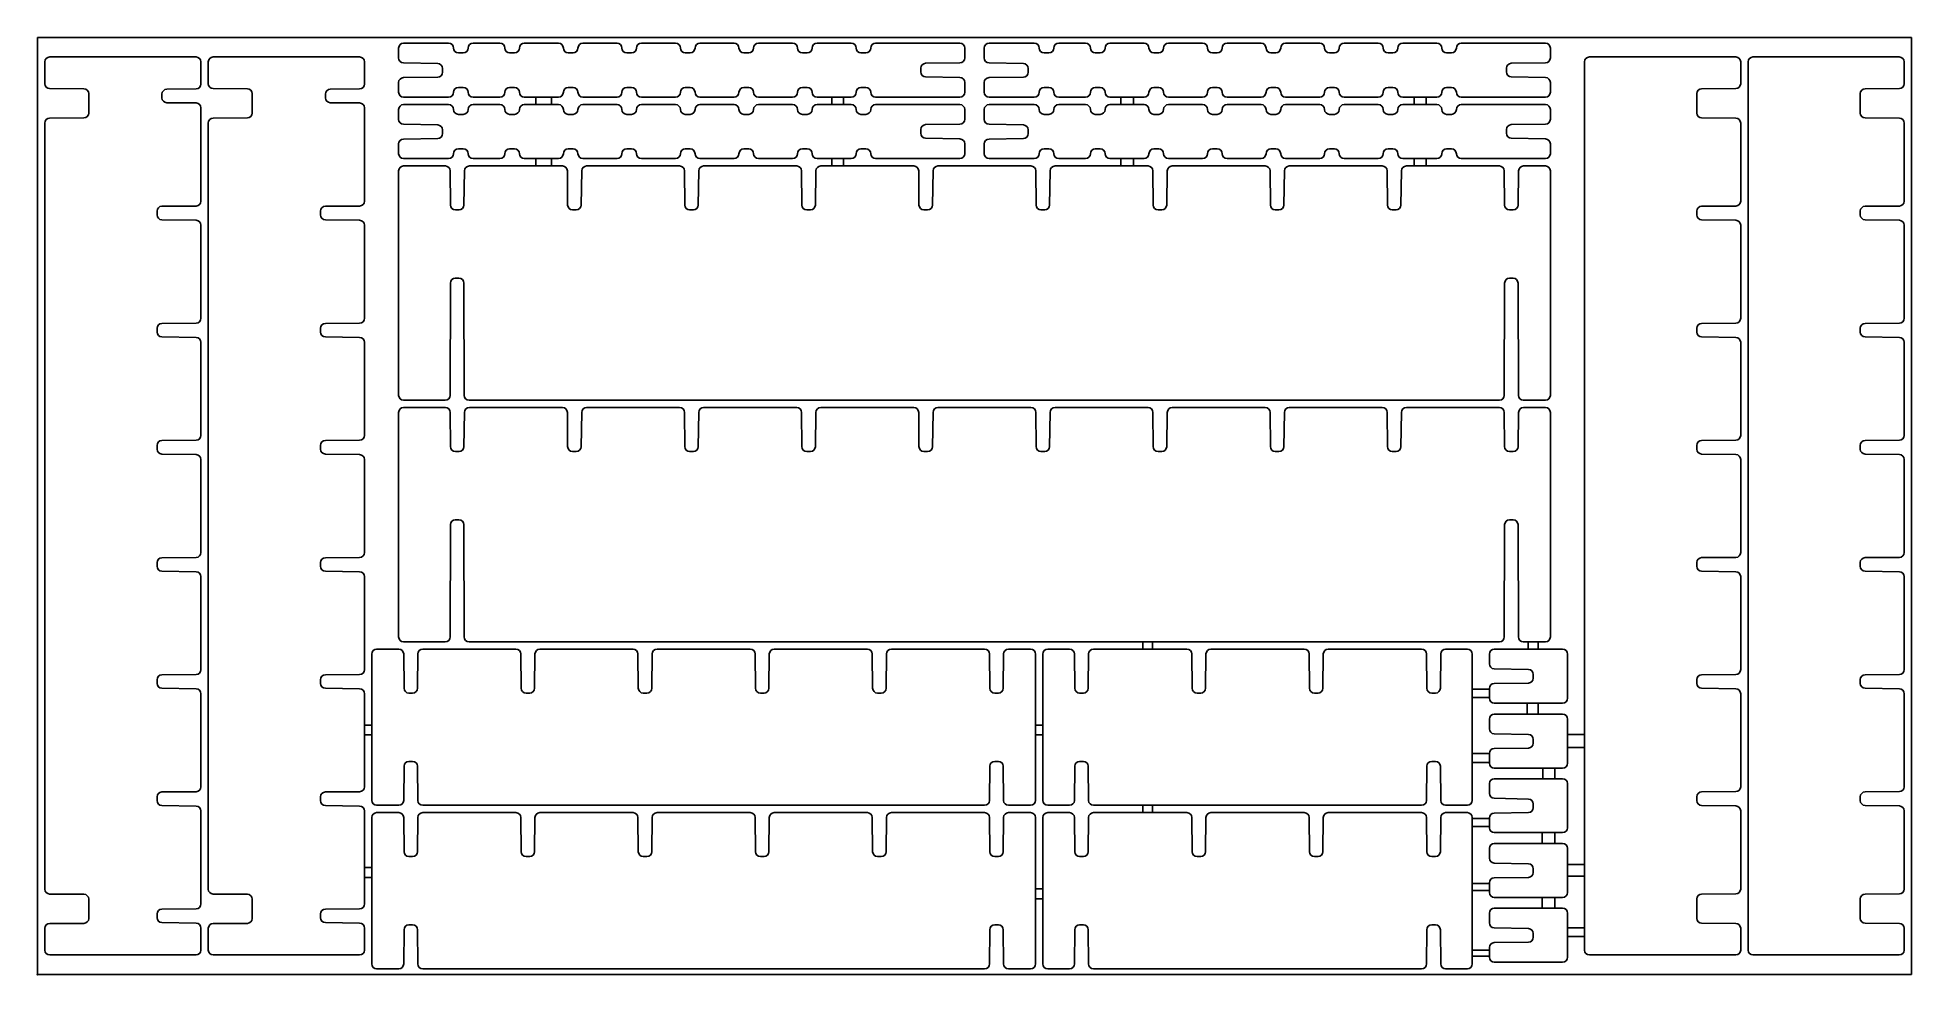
# Model space of a CAD drawing. Extents: x 1.4 to 97.4, y 1.6 to 49.6.
import ezdxf

# ---------------------------------------------------------------- set-up
doc = ezdxf.new("R2010")
doc.units = 0
doc.header["$MEASUREMENT"] = 0
for name, color, linetype in [('BOX_STOCK', 1, 'CONTINUOUS'), ('BRIDGES', 2, 'CONTINUOUS'), ('PROFILES', 5, 'CONTINUOUS')]:
    doc.layers.add(name, color=color, linetype=linetype)

msp = doc.modelspace()

# ---------------------------------------------------------------- linework, layer by layer
at = {"layer": 'BOX_STOCK', "color": 116, "linetype": 'CONTINUOUS'}
for p, q in [((1.4, 49.583), (97.4, 49.583)), ((1.4, 1.583), (1.4, 49.583)), ((97.4, 1.583), (97.4, 49.583)), ((1.4, 1.583), (97.4, 1.583))]:
    msp.add_line(p, q, dxfattribs=at)
at = {"layer": 'BRIDGES', "color": 7, "linetype": 'CONTINUOUS'}
for p, q in [((26.935, 46.144), (26.935, 46.524)), ((27.734, 46.524), (27.734, 46.144)), ((42.084, 46.144), (42.084, 46.524)), ((42.683, 46.524), (42.683, 46.144)), ((56.903, 46.144), (56.903, 46.524)), ((57.55, 46.524), (57.55, 46.144)), ((71.931, 46.144), (71.931, 46.524)), ((72.532, 46.524), (72.532, 46.144)), ((26.935, 43.001), (26.935, 43.379)), ((27.734, 43.379), (27.734, 43.001)), ((42.084, 43.001), (42.084, 43.379)), ((42.683, 43.379), (42.683, 43.001)), ((56.903, 43.001), (56.903, 43.379)), ((57.55, 43.379), (57.55, 43.001)), ((71.931, 43.001), (71.931, 43.379)), ((72.532, 43.379), (72.532, 43.001)), ((58.015, 18.251), (58.015, 18.626)), ((58.515, 18.626), (58.515, 18.251)), ((77.758, 18.251), (77.758, 18.626)), ((78.282, 18.626), (78.282, 18.251)), ((74.9, 16.203), (75.775, 16.203)), ((75.775, 15.777), (74.9, 15.777)), ((77.713, 14.933), (77.713, 15.486)), ((78.282, 15.486), (78.282, 14.933)), ((18.15, 14.357), (18.525, 14.357)), ((18.525, 13.857), (18.15, 13.857)), ((52.525, 14.357), (52.9, 14.357)), ((52.9, 13.857), (52.525, 13.857)), ((79.775, 13.885), (80.65, 13.885)), ((74.9, 12.912), (75.775, 12.912)), ((80.65, 13.219), (79.775, 13.219)), ((75.775, 12.446), (74.9, 12.446)), ((78.513, 11.615), (78.513, 12.168)), ((79.123, 12.168), (79.123, 11.615)), ((58.015, 9.876), (58.015, 10.251)), ((58.515, 10.251), (58.515, 9.876)), ((74.9, 9.572), (75.775, 9.572)), ((75.775, 9.171), (74.9, 9.171)), ((78.483, 8.297), (78.483, 8.85)), ((79.123, 8.85), (79.123, 8.297)), ((18.15, 7.06), (18.525, 7.06)), ((79.775, 7.226), (80.65, 7.226)), ((18.525, 6.56), (18.15, 6.56)), ((52.525, 5.964), (52.9, 5.964)), ((74.9, 6.248), (75.775, 6.248)), ((75.775, 5.879), (74.9, 5.879)), ((80.65, 6.615), (79.775, 6.615)), ((52.9, 5.464), (52.525, 5.464)), ((78.483, 4.979), (78.483, 5.532)), ((79.123, 5.532), (79.123, 4.979)), ((79.775, 3.982), (80.65, 3.982)), ((80.65, 3.529), (79.775, 3.529)), ((74.9, 2.828), (75.775, 2.828)), ((75.775, 2.523), (74.9, 2.523))]:
    msp.add_line(p, q, dxfattribs=at)
at = {"layer": 'PROFILES', "color": 7, "linetype": 'CONTINUOUS'}
for p, q in [((19.9, 48.534), (19.9, 49.039)), ((20.15, 49.289), (22.463, 49.289)), ((23.713, 49.289), (25.088, 49.289)), ((26.338, 49.289), (28.088, 49.289)), ((29.338, 49.289), (31.088, 49.289)), ((32.338, 49.289), (34.085, 49.289)), ((35.335, 49.289), (37.085, 49.289)), ((38.335, 49.289), (40.085, 49.289)), ((41.335, 49.289), (43.085, 49.289)), ((44.335, 49.289), (48.65, 49.289)), ((48.9, 49.039), (48.9, 48.536)), ((49.9, 48.534), (49.9, 49.039)), ((50.15, 49.289), (52.463, 49.289)), ((53.713, 49.289), (55.088, 49.289)), ((56.338, 49.289), (58.088, 49.289)), ((59.338, 49.289), (61.088, 49.289)), ((62.338, 49.289), (64.085, 49.289)), ((65.335, 49.289), (67.085, 49.289)), ((68.335, 49.289), (70.085, 49.289)), ((71.335, 49.289), (73.085, 49.289)), ((74.335, 49.289), (78.65, 49.289)), ((78.9, 49.039), (78.9, 48.536)), ((1.775, 47.214), (1.775, 48.333)), ((2.025, 48.583), (9.525, 48.583)), ((9.775, 48.333), (9.775, 47.195)), ((10.15, 48.333), (10.15, 47.214)), ((17.9, 48.583), (10.4, 48.583)), ((18.15, 47.195), (18.15, 48.333)), ((21.906, 48.246), (20.145, 48.284)), ((22.963, 48.789), (23.213, 48.789)), ((25.588, 48.789), (25.838, 48.789)), ((28.588, 48.789), (28.838, 48.789)), ((31.588, 48.789), (31.838, 48.789)), ((34.585, 48.789), (34.835, 48.789)), ((37.585, 48.789), (37.835, 48.789)), ((40.585, 48.789), (40.835, 48.789)), ((43.585, 48.789), (43.835, 48.789)), ((46.65, 48.012), (46.65, 47.818)), ((48.654, 48.286), (46.897, 48.262)), ((51.906, 48.246), (50.145, 48.284)), ((52.963, 48.789), (53.213, 48.789)), ((55.588, 48.789), (55.838, 48.789)), ((58.588, 48.789), (58.838, 48.789)), ((61.588, 48.789), (61.838, 48.789)), ((64.585, 48.789), (64.835, 48.789)), ((67.585, 48.789), (67.835, 48.789)), ((70.585, 48.789), (70.835, 48.789)), ((73.585, 48.789), (73.835, 48.789)), ((76.65, 48.012), (76.65, 47.818)), ((78.654, 48.286), (76.897, 48.262)), ((80.65, 48.333), (80.65, 2.833)), ((88.4, 48.583), (80.9, 48.583)), ((88.65, 47.214), (88.65, 48.333)), ((89.025, 48.333), (89.025, 2.833)), ((96.775, 48.583), (89.275, 48.583)), ((97.025, 47.214), (97.025, 48.333)), ((19.9, 46.774), (19.9, 47.277)), ((20.147, 47.527), (21.904, 47.551)), ((22.15, 47.801), (22.15, 47.996)), ((46.895, 47.568), (48.656, 47.529)), ((48.9, 47.279), (48.9, 46.774)), ((49.9, 46.774), (49.9, 47.277)), ((50.147, 47.527), (51.904, 47.551)), ((52.15, 47.801), (52.15, 47.996)), ((76.895, 47.568), (78.656, 47.529)), ((78.9, 47.279), (78.9, 46.774)), ((3.777, 46.955), (2.024, 46.964)), ((4.025, 45.711), (4.025, 46.705)), ((7.775, 46.682), (7.775, 46.492)), ((9.527, 46.945), (8.023, 46.932)), ((8.023, 46.242), (9.527, 46.229)), ((10.399, 46.964), (12.152, 46.955)), ((12.4, 46.705), (12.4, 45.711)), ((16.15, 46.492), (16.15, 46.682)), ((16.398, 46.932), (17.902, 46.945)), ((17.902, 46.229), (16.398, 46.242)), ((22.463, 46.524), (20.15, 46.524)), ((20.15, 46.144), (22.463, 46.144)), ((23.213, 47.024), (22.963, 47.024)), ((25.088, 46.524), (23.713, 46.524)), ((23.713, 46.144), (25.088, 46.144)), ((25.838, 47.024), (25.588, 47.024)), ((28.088, 46.524), (26.338, 46.524)), ((26.338, 46.144), (28.088, 46.144)), ((28.838, 47.024), (28.588, 47.024)), ((31.088, 46.524), (29.338, 46.524)), ((29.338, 46.144), (31.088, 46.144)), ((31.838, 47.024), (31.588, 47.024)), ((34.085, 46.524), (32.338, 46.524)), ((32.338, 46.144), (34.085, 46.144)), ((34.835, 47.024), (34.585, 47.024)), ((37.085, 46.524), (35.335, 46.524)), ((35.335, 46.144), (37.085, 46.144)), ((37.835, 47.024), (37.585, 47.024)), ((40.085, 46.524), (38.335, 46.524)), ((38.335, 46.144), (40.085, 46.144)), ((40.835, 47.024), (40.585, 47.024)), ((43.085, 46.524), (41.335, 46.524)), ((41.335, 46.144), (43.085, 46.144)), ((43.835, 47.024), (43.585, 47.024)), ((48.65, 46.524), (44.335, 46.524)), ((44.335, 46.144), (48.65, 46.144)), ((52.463, 46.524), (50.15, 46.524)), ((50.15, 46.144), (52.463, 46.144)), ((53.213, 47.024), (52.963, 47.024)), ((55.088, 46.524), (53.713, 46.524)), ((53.713, 46.144), (55.088, 46.144)), ((55.838, 47.024), (55.588, 47.024)), ((58.088, 46.524), (56.338, 46.524)), ((56.338, 46.144), (58.088, 46.144)), ((58.838, 47.024), (58.588, 47.024)), ((61.088, 46.524), (59.338, 46.524)), ((59.338, 46.144), (61.088, 46.144)), ((61.838, 47.024), (61.588, 47.024)), ((64.085, 46.524), (62.338, 46.524)), ((62.338, 46.144), (64.085, 46.144)), ((64.835, 47.024), (64.585, 47.024)), ((67.085, 46.524), (65.335, 46.524)), ((65.335, 46.144), (67.085, 46.144)), ((67.835, 47.024), (67.585, 47.024)), ((70.085, 46.524), (68.335, 46.524)), ((68.335, 46.144), (70.085, 46.144)), ((70.835, 47.024), (70.585, 47.024)), ((73.085, 46.524), (71.335, 46.524)), ((71.335, 46.144), (73.085, 46.144)), ((73.835, 47.024), (73.585, 47.024)), ((78.65, 46.524), (74.335, 46.524)), ((74.335, 46.144), (78.65, 46.144)), ((86.4, 45.711), (86.4, 46.705)), ((86.649, 46.955), (88.402, 46.964)), ((94.775, 45.711), (94.775, 46.705)), ((95.024, 46.955), (96.777, 46.964)), ((1.775, 5.956), (1.775, 45.201)), ((2.024, 45.451), (3.777, 45.461)), ((9.775, 45.979), (9.775, 41.2)), ((10.15, 45.201), (10.15, 5.956)), ((12.152, 45.461), (10.399, 45.451)), ((18.15, 41.2), (18.15, 45.979)), ((19.9, 45.389), (19.9, 45.894)), ((21.906, 45.101), (20.145, 45.139)), ((22.963, 45.644), (23.213, 45.644)), ((25.588, 45.644), (25.838, 45.644)), ((28.588, 45.644), (28.838, 45.644)), ((31.588, 45.644), (31.838, 45.644)), ((34.585, 45.644), (34.835, 45.644)), ((37.585, 45.644), (37.835, 45.644)), ((40.585, 45.644), (40.835, 45.644)), ((43.585, 45.644), (43.835, 45.644)), ((48.654, 45.141), (46.897, 45.117)), ((48.9, 45.894), (48.9, 45.391)), ((49.9, 45.389), (49.9, 45.894)), ((51.906, 45.101), (50.145, 45.139)), ((52.963, 45.644), (53.213, 45.644)), ((55.588, 45.644), (55.838, 45.644)), ((58.588, 45.644), (58.838, 45.644)), ((61.588, 45.644), (61.838, 45.644)), ((64.585, 45.644), (64.835, 45.644)), ((67.585, 45.644), (67.835, 45.644)), ((70.585, 45.644), (70.835, 45.644)), ((73.585, 45.644), (73.835, 45.644)), ((78.654, 45.141), (76.897, 45.117)), ((78.9, 45.894), (78.9, 45.391)), ((88.402, 45.451), (86.649, 45.461)), ((88.65, 41.2), (88.65, 45.201)), ((96.777, 45.451), (95.024, 45.461)), ((97.025, 41.2), (97.025, 45.201)), ((20.147, 44.382), (21.904, 44.406)), ((22.15, 44.656), (22.15, 44.851)), ((46.65, 44.867), (46.65, 44.673)), ((46.895, 44.423), (48.656, 44.384)), ((50.147, 44.382), (51.904, 44.406)), ((52.15, 44.656), (52.15, 44.851)), ((76.65, 44.867), (76.65, 44.673)), ((76.895, 44.423), (78.656, 44.384)), ((19.9, 43.629), (19.9, 44.132)), ((22.463, 43.379), (20.15, 43.379)), ((23.213, 43.879), (22.963, 43.879)), ((25.088, 43.379), (23.713, 43.379)), ((25.838, 43.879), (25.588, 43.879)), ((28.088, 43.379), (26.338, 43.379)), ((28.838, 43.879), (28.588, 43.879)), ((31.088, 43.379), (29.338, 43.379)), ((31.838, 43.879), (31.588, 43.879)), ((34.085, 43.379), (32.338, 43.379)), ((34.835, 43.879), (34.585, 43.879)), ((37.085, 43.379), (35.335, 43.379)), ((37.835, 43.879), (37.585, 43.879)), ((40.085, 43.379), (38.335, 43.379)), ((40.835, 43.879), (40.585, 43.879)), ((43.085, 43.379), (41.335, 43.379)), ((43.835, 43.879), (43.585, 43.879)), ((48.65, 43.379), (44.335, 43.379)), ((48.9, 44.134), (48.9, 43.629)), ((49.9, 43.629), (49.9, 44.132)), ((52.463, 43.379), (50.15, 43.379)), ((53.213, 43.879), (52.963, 43.879)), ((55.088, 43.379), (53.713, 43.379)), ((55.838, 43.879), (55.588, 43.879)), ((58.088, 43.379), (56.338, 43.379)), ((58.838, 43.879), (58.588, 43.879)), ((61.088, 43.379), (59.338, 43.379)), ((61.838, 43.879), (61.588, 43.879)), ((64.085, 43.379), (62.338, 43.379)), ((64.835, 43.879), (64.585, 43.879)), ((67.085, 43.379), (65.335, 43.379)), ((67.835, 43.879), (67.585, 43.879)), ((70.085, 43.379), (68.335, 43.379)), ((70.835, 43.879), (70.585, 43.879)), ((73.085, 43.379), (71.335, 43.379)), ((73.835, 43.879), (73.585, 43.879)), ((78.65, 43.379), (74.335, 43.379)), ((78.9, 44.134), (78.9, 43.629)), ((19.9, 42.751), (19.9, 31.251)), ((22.294, 43.001), (20.15, 43.001)), ((22.557, 40.999), (22.544, 42.753)), ((23.277, 42.755), (23.249, 40.997)), ((28.294, 43.001), (23.527, 43.001)), ((28.557, 40.999), (28.544, 42.753)), ((29.277, 42.755), (29.249, 40.997)), ((34.293, 43.001), (29.527, 43.001)), ((34.557, 40.999), (34.543, 42.753)), ((35.277, 42.755), (35.249, 40.997)), ((40.293, 43.001), (35.526, 43.001)), ((40.556, 40.999), (40.543, 42.753)), ((41.276, 42.755), (41.248, 40.997)), ((46.293, 43.001), (41.526, 43.001)), ((46.556, 40.999), (46.543, 42.753)), ((47.276, 42.755), (47.248, 40.997)), ((52.292, 43.001), (47.526, 43.001)), ((52.556, 40.999), (52.542, 42.753)), ((53.275, 42.755), (53.247, 40.997)), ((58.292, 43.001), (53.525, 43.001)), ((58.555, 40.999), (58.542, 42.753)), ((59.275, 42.755), (59.247, 40.997)), ((64.292, 43.001), (59.525, 43.001)), ((64.555, 40.999), (64.542, 42.753)), ((65.275, 42.755), (65.247, 40.997)), ((70.291, 43.001), (65.525, 43.001)), ((70.555, 40.999), (70.541, 42.753)), ((71.274, 42.755), (71.246, 40.997)), ((76.291, 43.001), (71.524, 43.001)), ((76.554, 40.999), (76.541, 42.753)), ((77.274, 42.755), (77.246, 40.997)), ((78.65, 43.001), (77.524, 43.001)), ((78.9, 31.251), (78.9, 42.751)), ((7.525, 40.687), (7.525, 40.495)), ((9.527, 40.95), (7.773, 40.937)), ((15.9, 40.495), (15.9, 40.687)), ((16.148, 40.937), (17.902, 40.95)), ((22.999, 40.751), (22.807, 40.751)), ((28.999, 40.751), (28.807, 40.751)), ((34.999, 40.751), (34.807, 40.751)), ((40.998, 40.751), (40.806, 40.751)), ((46.998, 40.751), (46.806, 40.751)), ((52.997, 40.751), (52.806, 40.751)), ((58.997, 40.751), (58.805, 40.751)), ((64.997, 40.751), (64.805, 40.751)), ((70.996, 40.751), (70.804, 40.751)), ((76.996, 40.751), (76.804, 40.751)), ((86.4, 40.495), (86.4, 40.687)), ((86.648, 40.937), (88.402, 40.95)), ((94.775, 40.495), (94.775, 40.687)), ((95.023, 40.937), (96.777, 40.95)), ((7.771, 40.245), (9.529, 40.217)), ((9.775, 39.967), (9.775, 35.2)), ((17.904, 40.217), (16.146, 40.245)), ((18.15, 35.2), (18.15, 39.967)), ((88.404, 40.217), (86.646, 40.245)), ((88.65, 35.2), (88.65, 39.967)), ((96.779, 40.217), (95.021, 40.245)), ((97.025, 35.2), (97.025, 39.967)), ((22.539, 31.251), (22.554, 37.002)), ((22.804, 37.251), (22.992, 37.251)), ((23.242, 37.002), (23.257, 31.251)), ((76.541, 31.251), (76.557, 37.002)), ((76.807, 37.251), (76.994, 37.251)), ((77.244, 37.002), (77.26, 31.251)), ((7.525, 34.686), (7.525, 34.495)), ((9.527, 34.95), (7.773, 34.936)), ((15.9, 34.495), (15.9, 34.686)), ((16.148, 34.936), (17.902, 34.95)), ((86.4, 34.495), (86.4, 34.687)), ((86.648, 34.937), (88.402, 34.95)), ((94.775, 34.495), (94.775, 34.687)), ((95.023, 34.937), (96.777, 34.95)), ((7.771, 34.245), (9.529, 34.217)), ((9.775, 33.967), (9.775, 29.199)), ((17.904, 34.217), (16.146, 34.245)), ((18.15, 29.199), (18.15, 33.967)), ((88.404, 34.217), (86.646, 34.245)), ((88.65, 29.2), (88.65, 33.967)), ((96.779, 34.217), (95.021, 34.245)), ((97.025, 29.2), (97.025, 33.967)), ((20.15, 31.001), (22.289, 31.001)), ((23.507, 31.001), (76.291, 31.001)), ((77.51, 31.001), (78.65, 31.001)), ((19.9, 30.376), (19.9, 18.876)), ((22.294, 30.626), (20.15, 30.626)), ((22.557, 28.624), (22.544, 30.378)), ((23.277, 30.38), (23.249, 28.622)), ((28.294, 30.626), (23.527, 30.626)), ((28.557, 28.624), (28.544, 30.378)), ((29.277, 30.38), (29.249, 28.622)), ((34.293, 30.626), (29.527, 30.626)), ((34.557, 28.624), (34.543, 30.378)), ((35.277, 30.38), (35.249, 28.622)), ((40.293, 30.626), (35.526, 30.626)), ((40.556, 28.624), (40.543, 30.378)), ((41.276, 30.38), (41.248, 28.622)), ((46.293, 30.626), (41.526, 30.626)), ((46.556, 28.624), (46.543, 30.378)), ((47.276, 30.38), (47.248, 28.622)), ((52.292, 30.626), (47.526, 30.626)), ((52.556, 28.624), (52.542, 30.378)), ((53.275, 30.38), (53.247, 28.622)), ((58.292, 30.626), (53.525, 30.626)), ((58.555, 28.624), (58.542, 30.378)), ((59.275, 30.38), (59.247, 28.622)), ((64.292, 30.626), (59.525, 30.626)), ((64.555, 28.624), (64.542, 30.378)), ((65.275, 30.38), (65.247, 28.622)), ((70.291, 30.626), (65.525, 30.626)), ((70.555, 28.624), (70.541, 30.378)), ((71.274, 30.38), (71.246, 28.622)), ((76.291, 30.626), (71.524, 30.626)), ((76.554, 28.624), (76.541, 30.378)), ((77.274, 30.38), (77.246, 28.622)), ((78.65, 30.626), (77.524, 30.626)), ((78.9, 18.876), (78.9, 30.376)), ((9.527, 28.949), (7.773, 28.936)), ((16.148, 28.936), (17.902, 28.949)), ((86.648, 28.937), (88.402, 28.95)), ((95.023, 28.937), (96.777, 28.95)), ((7.525, 28.686), (7.525, 28.494)), ((7.771, 28.244), (9.529, 28.216)), ((9.775, 27.966), (9.775, 23.198)), ((15.9, 28.494), (15.9, 28.686)), ((17.904, 28.216), (16.146, 28.244)), ((18.15, 23.198), (18.15, 27.966)), ((22.999, 28.376), (22.807, 28.376)), ((28.999, 28.376), (28.807, 28.376)), ((34.999, 28.376), (34.807, 28.376)), ((40.998, 28.376), (40.806, 28.376)), ((46.998, 28.376), (46.806, 28.376)), ((52.997, 28.376), (52.806, 28.376)), ((58.997, 28.376), (58.805, 28.376)), ((64.997, 28.376), (64.805, 28.376)), ((70.996, 28.376), (70.804, 28.376)), ((76.996, 28.376), (76.804, 28.376)), ((86.4, 28.495), (86.4, 28.687)), ((88.404, 28.217), (86.646, 28.245)), ((88.65, 23.2), (88.65, 27.967)), ((94.775, 28.495), (94.775, 28.687)), ((96.779, 28.217), (95.021, 28.245)), ((97.025, 23.2), (97.025, 27.967)), ((22.539, 18.876), (22.554, 24.627)), ((22.804, 24.876), (22.992, 24.876)), ((23.242, 24.627), (23.257, 18.876)), ((76.541, 18.876), (76.557, 24.627)), ((76.807, 24.876), (76.994, 24.876)), ((77.244, 24.627), (77.26, 18.876)), ((7.525, 22.685), (7.525, 22.493)), ((7.771, 22.243), (9.529, 22.215)), ((9.527, 22.948), (7.773, 22.935)), ((15.9, 22.493), (15.9, 22.685)), ((17.904, 22.215), (16.146, 22.243)), ((16.148, 22.935), (17.902, 22.948)), ((86.4, 22.495), (86.4, 22.687)), ((88.404, 22.217), (86.646, 22.245)), ((86.648, 22.937), (88.402, 22.95)), ((94.775, 22.495), (94.775, 22.687)), ((96.779, 22.217), (95.021, 22.245)), ((95.023, 22.937), (96.777, 22.95)), ((9.775, 21.965), (9.775, 17.198)), ((18.15, 17.198), (18.15, 21.965)), ((88.65, 17.2), (88.65, 21.967)), ((97.025, 17.2), (97.025, 21.967)), ((18.775, 18.251), (19.909, 18.251)), ((20.15, 18.626), (22.289, 18.626)), ((21.134, 18.251), (25.911, 18.251)), ((23.507, 18.626), (76.291, 18.626)), ((27.135, 18.251), (31.912, 18.251)), ((33.137, 18.251), (37.914, 18.251)), ((39.138, 18.251), (43.916, 18.251)), ((45.14, 18.251), (49.917, 18.251)), ((51.141, 18.251), (52.275, 18.251)), ((54.27, 18.251), (53.15, 18.251)), ((60.282, 18.251), (55.494, 18.251)), ((66.294, 18.251), (61.506, 18.251)), ((72.306, 18.251), (67.519, 18.251)), ((74.65, 18.251), (73.531, 18.251)), ((76.025, 18.251), (79.525, 18.251)), ((77.51, 18.626), (78.65, 18.626)), ((18.525, 10.501), (18.525, 18.001)), ((20.159, 18.004), (20.176, 16.249)), ((20.867, 16.249), (20.884, 18.004)), ((26.161, 18.004), (26.178, 16.249)), ((26.868, 16.249), (26.885, 18.004)), ((32.162, 18.004), (32.179, 16.249)), ((32.87, 16.249), (32.887, 18.004)), ((38.164, 18.004), (38.181, 16.249)), ((38.871, 16.249), (38.888, 18.004)), ((44.166, 18.004), (44.182, 16.249)), ((44.873, 16.249), (44.89, 18.004)), ((50.167, 18.004), (50.184, 16.249)), ((50.875, 16.249), (50.891, 18.004)), ((52.525, 18.001), (52.525, 10.501)), ((52.9, 18.001), (52.9, 10.501)), ((54.537, 16.249), (54.52, 18.004)), ((55.244, 18.004), (55.227, 16.249)), ((60.549, 16.249), (60.532, 18.004)), ((61.256, 18.004), (61.24, 16.249)), ((66.561, 16.249), (66.544, 18.004)), ((67.269, 18.004), (67.252, 16.249)), ((72.573, 16.249), (72.556, 18.004)), ((73.281, 18.004), (73.264, 16.249)), ((74.9, 10.501), (74.9, 18.001)), ((75.775, 17.496), (75.775, 18.001)), ((79.775, 18.001), (79.775, 15.736)), ((7.525, 16.685), (7.525, 16.493)), ((9.527, 16.948), (7.773, 16.935)), ((15.9, 16.493), (15.9, 16.685)), ((16.148, 16.935), (17.902, 16.948)), ((77.781, 17.207), (76.02, 17.246)), ((76.022, 16.489), (77.779, 16.513)), ((78.025, 16.763), (78.025, 16.957)), ((86.4, 16.495), (86.4, 16.687)), ((86.648, 16.937), (88.402, 16.95)), ((94.775, 16.495), (94.775, 16.687)), ((95.023, 16.937), (96.777, 16.95)), ((7.771, 16.243), (9.529, 16.215)), ((9.775, 15.965), (9.775, 11.197)), ((17.904, 16.215), (16.146, 16.243)), ((18.15, 11.197), (18.15, 15.965)), ((20.426, 16.001), (20.617, 16.001)), ((26.428, 16.001), (26.618, 16.001)), ((32.429, 16.001), (32.62, 16.001)), ((38.431, 16.001), (38.621, 16.001)), ((44.432, 16.001), (44.623, 16.001)), ((50.434, 16.001), (50.625, 16.001)), ((54.977, 16.001), (54.787, 16.001)), ((60.99, 16.001), (60.799, 16.001)), ((67.002, 16.001), (66.811, 16.001)), ((73.014, 16.001), (72.823, 16.001)), ((79.525, 15.486), (76.025, 15.486)), ((88.404, 16.217), (86.646, 16.245)), ((88.65, 11.2), (88.65, 15.967)), ((96.779, 16.217), (95.021, 16.245)), ((97.025, 11.2), (97.025, 15.967)), ((75.775, 14.166), (75.775, 14.671)), ((76.025, 14.921), (79.525, 14.921)), ((79.775, 14.671), (79.775, 12.406)), ((77.781, 13.877), (76.02, 13.916)), ((78.025, 13.433), (78.025, 13.628)), ((20.617, 12.501), (20.426, 12.501)), ((50.625, 12.501), (50.434, 12.501)), ((54.787, 12.501), (54.977, 12.501)), ((72.823, 12.501), (73.014, 12.501)), ((76.022, 13.159), (77.779, 13.183)), ((20.176, 12.254), (20.159, 10.499)), ((20.884, 10.499), (20.867, 12.254)), ((50.184, 12.254), (50.167, 10.499)), ((50.891, 10.499), (50.875, 12.254)), ((54.52, 10.499), (54.537, 12.254)), ((55.227, 12.254), (55.244, 10.499)), ((72.556, 10.499), (72.573, 12.254)), ((73.264, 12.254), (73.281, 10.499)), ((79.525, 12.156), (76.025, 12.156)), ((76.025, 11.615), (79.525, 11.615)), ((7.525, 10.684), (7.525, 10.492)), ((9.527, 10.947), (7.773, 10.934)), ((15.9, 10.492), (15.9, 10.684)), ((16.148, 10.934), (17.902, 10.947)), ((75.775, 10.86), (75.775, 11.365)), ((77.781, 10.571), (76.02, 10.61)), ((79.775, 11.365), (79.775, 9.1)), ((86.4, 10.495), (86.4, 10.687)), ((86.648, 10.937), (88.402, 10.95)), ((94.775, 10.495), (94.775, 10.687)), ((95.023, 10.937), (96.777, 10.95)), ((7.771, 10.242), (9.529, 10.214)), ((9.775, 9.964), (9.775, 5.196)), ((17.904, 10.214), (16.146, 10.242)), ((18.15, 5.196), (18.15, 9.964)), ((18.525, 2.126), (18.525, 9.626)), ((19.909, 10.251), (18.775, 10.251)), ((18.775, 9.876), (19.909, 9.876)), ((20.159, 9.629), (20.176, 7.874)), ((20.867, 7.874), (20.884, 9.629)), ((49.917, 10.251), (21.134, 10.251)), ((21.134, 9.876), (25.911, 9.876)), ((26.161, 9.629), (26.178, 7.874)), ((26.868, 7.874), (26.885, 9.629)), ((27.135, 9.876), (31.912, 9.876)), ((32.162, 9.629), (32.179, 7.874)), ((32.87, 7.874), (32.887, 9.629)), ((33.137, 9.876), (37.914, 9.876)), ((38.164, 9.629), (38.181, 7.874)), ((38.871, 7.874), (38.888, 9.629)), ((39.138, 9.876), (43.916, 9.876)), ((44.166, 9.629), (44.182, 7.874)), ((44.873, 7.874), (44.89, 9.629)), ((45.14, 9.876), (49.917, 9.876)), ((50.167, 9.629), (50.184, 7.874)), ((50.875, 7.874), (50.891, 9.629)), ((52.275, 10.251), (51.141, 10.251)), ((51.141, 9.876), (52.275, 9.876)), ((52.525, 9.626), (52.525, 2.126)), ((52.9, 9.626), (52.9, 2.126)), ((53.15, 10.251), (54.27, 10.251)), ((54.27, 9.876), (53.15, 9.876)), ((54.537, 7.874), (54.52, 9.629)), ((55.244, 9.629), (55.227, 7.874)), ((55.494, 10.251), (72.306, 10.251)), ((60.282, 9.876), (55.494, 9.876)), ((60.549, 7.874), (60.532, 9.629)), ((61.256, 9.629), (61.24, 7.874)), ((66.294, 9.876), (61.506, 9.876)), ((66.561, 7.874), (66.544, 9.629)), ((67.269, 9.629), (67.252, 7.874)), ((72.306, 9.876), (67.519, 9.876)), ((72.573, 7.874), (72.556, 9.629)), ((73.281, 9.629), (73.264, 7.874)), ((73.531, 10.251), (74.65, 10.251)), ((74.65, 9.876), (73.531, 9.876)), ((74.9, 2.126), (74.9, 9.626)), ((76.022, 9.853), (77.779, 9.877)), ((78.025, 10.127), (78.025, 10.321)), ((88.404, 10.217), (86.646, 10.245)), ((88.65, 5.963), (88.65, 9.967)), ((96.779, 10.217), (95.021, 10.245)), ((97.025, 5.963), (97.025, 9.967)), ((79.525, 8.85), (76.025, 8.85)), ((75.775, 7.542), (75.775, 8.047)), ((76.025, 8.297), (79.525, 8.297)), ((79.775, 8.047), (79.775, 5.782)), ((20.426, 7.626), (20.617, 7.626)), ((26.428, 7.626), (26.618, 7.626)), ((32.429, 7.626), (32.62, 7.626)), ((38.431, 7.626), (38.621, 7.626)), ((44.432, 7.626), (44.623, 7.626)), ((50.434, 7.626), (50.625, 7.626)), ((54.977, 7.626), (54.787, 7.626)), ((60.99, 7.626), (60.799, 7.626)), ((67.002, 7.626), (66.811, 7.626)), ((73.014, 7.626), (72.823, 7.626)), ((77.781, 7.253), (76.02, 7.292)), ((78.025, 6.809), (78.025, 7.003)), ((76.022, 6.535), (77.779, 6.559)), ((3.777, 5.695), (2.024, 5.706)), ((4.025, 4.453), (4.025, 5.445)), ((9.527, 4.946), (7.773, 4.933)), ((10.399, 5.706), (12.152, 5.695)), ((12.4, 5.445), (12.4, 4.453)), ((16.148, 4.933), (17.902, 4.946)), ((79.525, 5.532), (76.025, 5.532)), ((76.025, 4.979), (79.525, 4.979)), ((86.4, 4.46), (86.4, 5.453)), ((86.649, 5.703), (88.402, 5.713)), ((94.775, 4.46), (94.775, 5.453)), ((95.024, 5.703), (96.777, 5.713)), ((1.775, 2.833), (1.775, 3.95)), ((2.025, 4.2), (3.776, 4.203)), ((7.525, 4.683), (7.525, 4.491)), ((7.771, 4.241), (9.529, 4.213)), ((9.775, 3.963), (9.775, 2.833)), ((10.15, 3.95), (10.15, 2.833)), ((12.151, 4.203), (10.4, 4.2)), ((15.9, 4.491), (15.9, 4.683)), ((17.904, 4.213), (16.146, 4.241)), ((18.15, 2.833), (18.15, 3.963)), ((20.176, 3.879), (20.159, 2.124)), ((20.617, 4.126), (20.426, 4.126)), ((20.884, 2.124), (20.867, 3.879)), ((50.184, 3.879), (50.167, 2.124)), ((50.625, 4.126), (50.434, 4.126)), ((50.891, 2.124), (50.875, 3.879)), ((54.52, 2.124), (54.537, 3.879)), ((54.787, 4.126), (54.977, 4.126)), ((55.227, 3.879), (55.244, 2.124)), ((72.556, 2.124), (72.573, 3.879)), ((72.823, 4.126), (73.014, 4.126)), ((73.264, 3.879), (73.281, 2.124)), ((75.775, 4.224), (75.775, 4.729)), ((77.781, 3.935), (76.02, 3.974)), ((79.775, 4.729), (79.775, 2.464)), ((88.402, 4.2), (86.649, 4.21)), ((88.65, 2.833), (88.65, 3.95)), ((96.777, 4.2), (95.024, 4.21)), ((97.025, 2.833), (97.025, 3.95)), ((76.022, 3.217), (77.779, 3.241)), ((78.025, 3.491), (78.025, 3.685)), ((9.525, 2.583), (2.025, 2.583)), ((10.4, 2.583), (17.9, 2.583)), ((79.525, 2.214), (76.025, 2.214)), ((80.9, 2.583), (88.4, 2.583)), ((89.275, 2.583), (96.775, 2.583)), ((19.909, 1.876), (18.775, 1.876)), ((49.917, 1.876), (21.134, 1.876)), ((52.275, 1.876), (51.141, 1.876)), ((53.15, 1.876), (54.27, 1.876)), ((55.494, 1.876), (72.306, 1.876)), ((73.531, 1.876), (74.65, 1.876))]:
    msp.add_line(p, q, dxfattribs=at)
at = {"layer": 'PROFILES'}
for p, q in [((75.775, 16.239), (75.775, 15.736)), ((75.775, 12.909), (75.775, 12.406)), ((75.775, 9.1), (75.775, 9.603)), ((75.775, 5.782), (75.775, 6.285)), ((75.775, 2.464), (75.775, 2.967))]:
    msp.add_line(p, q, dxfattribs=at)
at = {"layer": 'PROFILES', "color": 7, "linetype": 'CONTINUOUS'}
for centre, start, end in [((20.15, 49.039), 90, 180), ((22.463, 49.039), 0, 90), ((22.963, 49.039), 180, 270), ((23.213, 49.039), 270, 0), ((23.713, 49.039), 90, 180), ((25.088, 49.039), 0, 90), ((25.588, 49.039), 180, 270), ((25.838, 49.039), 270, 0), ((26.338, 49.039), 90, 180), ((28.088, 49.039), 0, 90), ((28.588, 49.039), 180, 270), ((28.838, 49.039), 270, 0), ((29.338, 49.039), 90, 180), ((31.088, 49.039), 0, 90), ((31.588, 49.039), 180, 270), ((31.838, 49.039), 270, 0), ((32.338, 49.039), 90, 180), ((34.085, 49.039), 0, 90), ((34.585, 49.039), 180, 270), ((34.835, 49.039), 270, 0), ((35.335, 49.039), 90, 180), ((37.085, 49.039), 0, 90), ((37.585, 49.039), 180, 270), ((37.835, 49.039), 270, 0), ((38.335, 49.039), 90, 180), ((40.085, 49.039), 0, 90), ((40.585, 49.039), 180, 270), ((40.835, 49.039), 270, 0), ((41.335, 49.039), 90, 180), ((43.085, 49.039), 0, 90), ((43.585, 49.039), 180, 270), ((43.835, 49.039), 270, 0), ((44.335, 49.039), 90, 180), ((48.65, 49.039), 0, 90), ((50.15, 49.039), 90, 180), ((52.463, 49.039), 0, 90), ((52.963, 49.039), 180, 270), ((53.213, 49.039), 270, 0), ((53.713, 49.039), 90, 180), ((55.088, 49.039), 0, 90), ((55.588, 49.039), 180, 270), ((55.838, 49.039), 270, 0), ((56.338, 49.039), 90, 180), ((58.088, 49.039), 0, 90), ((58.588, 49.039), 180, 270), ((58.838, 49.039), 270, 0), ((59.338, 49.039), 90, 180), ((61.088, 49.039), 0, 90), ((61.588, 49.039), 180, 270), ((61.838, 49.039), 270, 0), ((62.338, 49.039), 90, 180), ((64.085, 49.039), 0, 90), ((64.585, 49.039), 180, 270), ((64.835, 49.039), 270, 0), ((65.335, 49.039), 90, 180), ((67.085, 49.039), 0, 90), ((67.585, 49.039), 180, 270), ((67.835, 49.039), 270, 0), ((68.335, 49.039), 90, 180), ((70.085, 49.039), 0, 90), ((70.585, 49.039), 180, 270), ((70.835, 49.039), 270, 0), ((71.335, 49.039), 90, 180), ((73.085, 49.039), 0, 90), ((73.585, 49.039), 180, 270), ((73.835, 49.039), 270, 0), ((74.335, 49.039), 90, 180), ((78.65, 49.039), 0, 90), ((2.025, 48.333), 90, 180), ((9.525, 48.333), 0, 90), ((10.4, 48.333), 90, 180), ((17.9, 48.333), 0, 90), ((20.15, 48.534), 180, 268.74637), ((21.9, 47.996), 0, 88.74637), ((46.9, 48.012), 90.77376, 180), ((48.65, 48.536), 270.77376, 0), ((50.15, 48.534), 180, 268.74637), ((51.9, 47.996), 0, 88.74637), ((76.9, 48.012), 90.77376, 180), ((78.65, 48.536), 270.77376, 0), ((80.9, 48.333), 90, 180), ((88.4, 48.333), 0, 90), ((89.275, 48.333), 90, 180), ((96.775, 48.333), 0, 90), ((2.025, 47.214), 180, 269.68138), ((9.525, 47.195), 270.48705, 0), ((10.4, 47.214), 180, 269.68138), ((17.9, 47.195), 270.48705, 0), ((20.15, 47.277), 90.77376, 180), ((21.9, 47.801), 270.77376, 0), ((46.9, 47.818), 180, 268.74637), ((48.65, 47.279), 0, 88.74637), ((50.15, 47.277), 90.77376, 180), ((51.9, 47.801), 270.77376, 0), ((76.9, 47.818), 180, 268.74637), ((78.65, 47.279), 0, 88.74637), ((88.4, 47.214), 270.31862, 0), ((96.775, 47.214), 270.31862, 0), ((3.775, 46.705), 0, 89.68138), ((8.025, 46.682), 90.48705, 180), ((8.025, 46.492), 180, 269.51295), ((9.525, 45.979), 0, 89.51295), ((12.15, 46.705), 0, 89.68138), ((16.4, 46.682), 90.48705, 180), ((16.4, 46.492), 180, 269.51295), ((17.9, 45.979), 0, 89.51295), ((20.15, 46.774), 180, 270), ((20.15, 45.894), 90, 180), ((22.463, 46.774), 270, 0), ((22.463, 45.894), 0, 90), ((22.963, 46.774), 90, 180), ((23.213, 46.774), 0, 90), ((23.713, 46.774), 180, 270), ((23.713, 45.894), 90, 180), ((25.088, 46.774), 270, 0), ((25.088, 45.894), 0, 90), ((25.588, 46.774), 90, 180), ((25.838, 46.774), 0, 90), ((26.338, 46.774), 180, 270), ((26.338, 45.894), 90, 180), ((28.088, 46.774), 270, 0), ((28.088, 45.894), 0, 90), ((28.588, 46.774), 90, 180), ((28.838, 46.774), 0, 90), ((29.338, 46.774), 180, 270), ((29.338, 45.894), 90, 180), ((31.088, 46.774), 270, 0), ((31.088, 45.894), 0, 90), ((31.588, 46.774), 90, 180), ((31.838, 46.774), 0, 90), ((32.338, 46.774), 180, 270), ((32.338, 45.894), 90, 180), ((34.085, 46.774), 270, 0), ((34.085, 45.894), 0, 90), ((34.585, 46.774), 90, 180), ((34.835, 46.774), 0, 90), ((35.335, 46.774), 180, 270), ((35.335, 45.894), 90, 180), ((37.085, 46.774), 270, 0), ((37.085, 45.894), 0, 90), ((37.585, 46.774), 90, 180), ((37.835, 46.774), 0, 90), ((38.335, 46.774), 180, 270), ((38.335, 45.894), 90, 180), ((40.085, 46.774), 270, 0), ((40.085, 45.894), 0, 90), ((40.585, 46.774), 90, 180), ((40.835, 46.774), 0, 90), ((41.335, 46.774), 180, 270), ((41.335, 45.894), 90, 180), ((43.085, 46.774), 270, 0), ((43.085, 45.894), 0, 90), ((43.585, 46.774), 90, 180), ((43.835, 46.774), 0, 90), ((44.335, 46.774), 180, 270), ((44.335, 45.894), 90, 180), ((48.65, 46.774), 270, 0), ((48.65, 45.894), 0, 90), ((50.15, 46.774), 180, 270), ((50.15, 45.894), 90, 180), ((52.463, 46.774), 270, 0), ((52.463, 45.894), 0, 90), ((52.963, 46.774), 90, 180), ((53.213, 46.774), 0, 90), ((53.713, 46.774), 180, 270), ((53.713, 45.894), 90, 180), ((55.088, 46.774), 270, 0), ((55.088, 45.894), 0, 90), ((55.588, 46.774), 90, 180), ((55.838, 46.774), 0, 90), ((56.338, 46.774), 180, 270), ((56.338, 45.894), 90, 180), ((58.088, 46.774), 270, 0), ((58.088, 45.894), 0, 90), ((58.588, 46.774), 90, 180), ((58.838, 46.774), 0, 90), ((59.338, 46.774), 180, 270), ((59.338, 45.894), 90, 180), ((61.088, 46.774), 270, 0), ((61.088, 45.894), 0, 90), ((61.588, 46.774), 90, 180), ((61.838, 46.774), 0, 90), ((62.338, 46.774), 180, 270), ((62.338, 45.894), 90, 180), ((64.085, 46.774), 270, 0), ((64.085, 45.894), 0, 90), ((64.585, 46.774), 90, 180), ((64.835, 46.774), 0, 90), ((65.335, 46.774), 180, 270), ((65.335, 45.894), 90, 180), ((67.085, 46.774), 270, 0), ((67.085, 45.894), 0, 90), ((67.585, 46.774), 90, 180), ((67.835, 46.774), 0, 90), ((68.335, 46.774), 180, 270), ((68.335, 45.894), 90, 180), ((70.085, 46.774), 270, 0), ((70.085, 45.894), 0, 90), ((70.585, 46.774), 90, 180), ((70.835, 46.774), 0, 90), ((71.335, 46.774), 180, 270), ((71.335, 45.894), 90, 180), ((73.085, 46.774), 270, 0), ((73.085, 45.894), 0, 90), ((73.585, 46.774), 90, 180), ((73.835, 46.774), 0, 90), ((74.335, 46.774), 180, 270), ((74.335, 45.894), 90, 180), ((78.65, 46.774), 270, 0), ((78.65, 45.894), 0, 90), ((86.65, 46.705), 90.31862, 180), ((95.025, 46.705), 90.31862, 180), ((2.025, 45.201), 90.31862, 180), ((3.775, 45.711), 270.31862, 0), ((10.4, 45.201), 90.31862, 180), ((12.15, 45.711), 270.31862, 0), ((20.15, 45.389), 180, 268.74637), ((22.963, 45.894), 180, 270), ((23.213, 45.894), 270, 0), ((25.588, 45.894), 180, 270), ((25.838, 45.894), 270, 0), ((28.588, 45.894), 180, 270), ((28.838, 45.894), 270, 0), ((31.588, 45.894), 180, 270), ((31.838, 45.894), 270, 0), ((34.585, 45.894), 180, 270), ((34.835, 45.894), 270, 0), ((37.585, 45.894), 180, 270), ((37.835, 45.894), 270, 0), ((40.585, 45.894), 180, 270), ((40.835, 45.894), 270, 0), ((43.585, 45.894), 180, 270), ((43.835, 45.894), 270, 0), ((48.65, 45.391), 270.77376, 0), ((50.15, 45.389), 180, 268.74637), ((52.963, 45.894), 180, 270), ((53.213, 45.894), 270, 0), ((55.588, 45.894), 180, 270), ((55.838, 45.894), 270, 0), ((58.588, 45.894), 180, 270), ((58.838, 45.894), 270, 0), ((61.588, 45.894), 180, 270), ((61.838, 45.894), 270, 0), ((64.585, 45.894), 180, 270), ((64.835, 45.894), 270, 0), ((67.585, 45.894), 180, 270), ((67.835, 45.894), 270, 0), ((70.585, 45.894), 180, 270), ((70.835, 45.894), 270, 0), ((73.585, 45.894), 180, 270), ((73.835, 45.894), 270, 0), ((78.65, 45.391), 270.77376, 0), ((86.65, 45.711), 180, 269.68138), ((88.4, 45.201), 0, 89.68138), ((95.025, 45.711), 180, 269.68138), ((96.775, 45.201), 0, 89.68138), ((20.15, 44.132), 90.77376, 180), ((21.9, 44.656), 270.77376, 0), ((21.9, 44.851), 0, 88.74637), ((46.9, 44.867), 90.77376, 180), ((46.9, 44.673), 180, 268.74637), ((48.65, 44.134), 0, 88.74637), ((50.15, 44.132), 90.77376, 180), ((51.9, 44.656), 270.77376, 0), ((51.9, 44.851), 0, 88.74637), ((76.9, 44.867), 90.77376, 180), ((76.9, 44.673), 180, 268.74637), ((78.65, 44.134), 0, 88.74637), ((20.15, 43.629), 180, 270), ((22.463, 43.629), 270, 0), ((22.963, 43.629), 90, 180), ((23.213, 43.629), 0, 90), ((23.713, 43.629), 180, 270), ((25.088, 43.629), 270, 0), ((25.588, 43.629), 90, 180), ((25.838, 43.629), 0, 90), ((26.338, 43.629), 180, 270), ((28.088, 43.629), 270, 0), ((28.588, 43.629), 90, 180), ((28.838, 43.629), 0, 90), ((29.338, 43.629), 180, 270), ((31.088, 43.629), 270, 0), ((31.588, 43.629), 90, 180), ((31.838, 43.629), 0, 90), ((32.338, 43.629), 180, 270), ((34.085, 43.629), 270, 0), ((34.585, 43.629), 90, 180), ((34.835, 43.629), 0, 90), ((35.335, 43.629), 180, 270), ((37.085, 43.629), 270, 0), ((37.585, 43.629), 90, 180), ((37.835, 43.629), 0, 90), ((38.335, 43.629), 180, 270), ((40.085, 43.629), 270, 0), ((40.585, 43.629), 90, 180), ((40.835, 43.629), 0, 90), ((41.335, 43.629), 180, 270), ((43.085, 43.629), 270, 0), ((43.585, 43.629), 90, 180), ((43.835, 43.629), 0, 90), ((44.335, 43.629), 180, 270), ((48.65, 43.629), 270, 0), ((50.15, 43.629), 180, 270), ((52.463, 43.629), 270, 0), ((52.963, 43.629), 90, 180), ((53.213, 43.629), 0, 90), ((53.713, 43.629), 180, 270), ((55.088, 43.629), 270, 0), ((55.588, 43.629), 90, 180), ((55.838, 43.629), 0, 90), ((56.338, 43.629), 180, 270), ((58.088, 43.629), 270, 0), ((58.588, 43.629), 90, 180), ((58.838, 43.629), 0, 90), ((59.338, 43.629), 180, 270), ((61.088, 43.629), 270, 0), ((61.588, 43.629), 90, 180), ((61.838, 43.629), 0, 90), ((62.338, 43.629), 180, 270), ((64.085, 43.629), 270, 0), ((64.585, 43.629), 90, 180), ((64.835, 43.629), 0, 90), ((65.335, 43.629), 180, 270), ((67.085, 43.629), 270, 0), ((67.585, 43.629), 90, 180), ((67.835, 43.629), 0, 90), ((68.335, 43.629), 180, 270), ((70.085, 43.629), 270, 0), ((70.585, 43.629), 90, 180), ((70.835, 43.629), 0, 90), ((71.335, 43.629), 180, 270), ((73.085, 43.629), 270, 0), ((73.585, 43.629), 90, 180), ((73.835, 43.629), 0, 90), ((74.335, 43.629), 180, 270), ((78.65, 43.629), 270, 0), ((20.15, 42.751), 90, 180), ((22.294, 42.751), 0.43289, 90), ((23.527, 42.751), 90, 179.08717), ((28.294, 42.751), 0.43285, 90), ((29.527, 42.751), 90, 179.08713), ((34.293, 42.751), 0.43289, 90), ((35.526, 42.751), 90, 179.08713), ((40.293, 42.751), 0.43289, 90), ((41.526, 42.751), 90, 179.08713), ((46.293, 42.751), 0.43289, 90), ((47.526, 42.751), 90, 179.08715), ((52.292, 42.751), 0.43289, 90), ((53.525, 42.751), 90, 179.08715), ((58.292, 42.751), 0.43289, 90), ((59.525, 42.751), 90, 179.08713), ((64.292, 42.751), 0.43294, 90), ((65.525, 42.751), 90, 179.08713), ((70.291, 42.751), 0.43289, 90), ((71.524, 42.751), 90, 179.08717), ((76.291, 42.751), 0.43285, 90), ((77.524, 42.751), 90, 179.08722), ((78.65, 42.751), 0, 90), ((7.775, 40.687), 90.43289, 180), ((7.775, 40.495), 180, 269.08713), ((9.525, 41.2), 270.43289, 0), ((16.15, 40.687), 90.43289, 180), ((16.15, 40.495), 180, 269.08713), ((17.9, 41.2), 270.43289, 0), ((22.807, 41.001), 180.43289, 270), ((22.999, 41.001), 270, 359.08717), ((28.807, 41.001), 180.43285, 270), ((28.999, 41.001), 270, 359.08713), ((34.807, 41.001), 180.43289, 270), ((34.999, 41.001), 270, 359.08713), ((40.806, 41.001), 180.43289, 270), ((40.998, 41.001), 270, 359.08713), ((46.806, 41.001), 180.43289, 270), ((46.998, 41.001), 270, 359.08715), ((52.806, 41.001), 180.43289, 270), ((52.997, 41.001), 270, 359.08715), ((58.805, 41.001), 180.43289, 270), ((58.997, 41.001), 270, 359.08713), ((64.805, 41.001), 180.43294, 270), ((64.997, 41.001), 270, 359.08713), ((70.804, 41.001), 180.43289, 270), ((70.996, 41.001), 270, 359.08717), ((76.804, 41.001), 180.43285, 270), ((76.996, 41.001), 270, 359.08722), ((86.65, 40.687), 90.43289, 180), ((86.65, 40.495), 180, 269.08713), ((88.4, 41.2), 270.43289, 0), ((95.025, 40.687), 90.43289, 180), ((95.025, 40.495), 180, 269.08713), ((96.775, 41.2), 270.43289, 0), ((9.525, 39.967), 0, 89.08713), ((17.9, 39.967), 0, 89.08713), ((88.4, 39.967), 0, 89.08713), ((96.775, 39.967), 0, 89.08713), ((22.804, 37.001), 90, 179.84416), ((22.992, 37.001), 0.15583, 90), ((76.807, 37.001), 90, 179.84417), ((76.994, 37.001), 0.15583, 90), ((7.775, 34.686), 90.43289, 180), ((9.525, 35.2), 270.43289, 0), ((16.15, 34.686), 90.43289, 180), ((17.9, 35.2), 270.43289, 0), ((86.65, 34.687), 90.43289, 180), ((88.4, 35.2), 270.43289, 0), ((95.025, 34.687), 90.43289, 180), ((96.775, 35.2), 270.43289, 0), ((7.775, 34.495), 180, 269.08713), ((9.525, 33.967), 0, 89.08713), ((16.15, 34.495), 180, 269.08713), ((17.9, 33.967), 0, 89.08713), ((86.65, 34.495), 180, 269.08713), ((88.4, 33.967), 0, 89.08713), ((95.025, 34.495), 180, 269.08713), ((96.775, 33.967), 0, 89.08713), ((20.15, 31.251), 180, 270), ((22.289, 31.251), 270, 359.84416), ((23.507, 31.251), 180.15583, 270), ((76.291, 31.251), 270, 359.84417), ((77.51, 31.251), 180.15583, 270), ((78.65, 31.251), 270, 0), ((20.15, 30.376), 90, 180), ((22.294, 30.376), 0.43289, 90), ((23.527, 30.376), 90, 179.08717), ((28.294, 30.376), 0.43285, 90), ((29.527, 30.376), 90, 179.08713), ((34.293, 30.376), 0.43289, 90), ((35.526, 30.376), 90, 179.08713), ((40.293, 30.376), 0.43289, 90), ((41.526, 30.376), 90, 179.08713), ((46.293, 30.376), 0.43289, 90), ((47.526, 30.376), 90, 179.08715), ((52.292, 30.376), 0.43289, 90), ((53.525, 30.376), 90, 179.08715), ((58.292, 30.376), 0.43289, 90), ((59.525, 30.376), 90, 179.08713), ((64.292, 30.376), 0.43294, 90), ((65.525, 30.376), 90, 179.08713), ((70.291, 30.376), 0.43289, 90), ((71.524, 30.376), 90, 179.08717), ((76.291, 30.376), 0.43285, 90), ((77.524, 30.376), 90, 179.08722), ((78.65, 30.376), 0, 90), ((7.775, 28.686), 90.43289, 180), ((9.525, 29.199), 270.43289, 0), ((16.15, 28.686), 90.43289, 180), ((17.9, 29.199), 270.43289, 0), ((86.65, 28.687), 90.43289, 180), ((88.4, 29.2), 270.43289, 0), ((95.025, 28.687), 90.43289, 180), ((96.775, 29.2), 270.43289, 0), ((7.775, 28.494), 180, 269.08715), ((9.525, 27.966), 0, 89.08715), ((16.15, 28.494), 180, 269.08715), ((17.9, 27.966), 0, 89.08715), ((22.807, 28.626), 180.43289, 270), ((22.999, 28.626), 270, 359.08717), ((28.807, 28.626), 180.43285, 270), ((28.999, 28.626), 270, 359.08713), ((34.807, 28.626), 180.43289, 270), ((34.999, 28.626), 270, 359.08713), ((40.806, 28.626), 180.43289, 270), ((40.998, 28.626), 270, 359.08713), ((46.806, 28.626), 180.43289, 270), ((46.998, 28.626), 270, 359.08715), ((52.806, 28.626), 180.43289, 270), ((52.997, 28.626), 270, 359.08715), ((58.805, 28.626), 180.43289, 270), ((58.997, 28.626), 270, 359.08713), ((64.805, 28.626), 180.43294, 270), ((64.997, 28.626), 270, 359.08713), ((70.804, 28.626), 180.43289, 270), ((70.996, 28.626), 270, 359.08717), ((76.804, 28.626), 180.43285, 270), ((76.996, 28.626), 270, 359.08722), ((86.65, 28.495), 180, 269.08715), ((88.4, 27.967), 0, 89.08715), ((95.025, 28.495), 180, 269.08715), ((96.775, 27.967), 0, 89.08715), ((22.804, 24.626), 90, 179.84416), ((22.992, 24.626), 0.15583, 90), ((76.807, 24.626), 90, 179.84417), ((76.994, 24.626), 0.15583, 90), ((9.525, 23.198), 270.43289, 0), ((17.9, 23.198), 270.43289, 360), ((88.4, 23.2), 270.43289, 0), ((96.775, 23.2), 270.43289, 0), ((7.775, 22.685), 90.43289, 180), ((7.775, 22.493), 180, 269.08715), ((9.525, 21.965), 0, 89.08715), ((16.15, 22.685), 90.43289, 180), ((16.15, 22.493), 180, 269.08715), ((17.9, 21.965), 0, 89.08715), ((86.65, 22.687), 90.43289, 180), ((86.65, 22.495), 180, 269.08715), ((88.4, 21.967), 0, 89.08715), ((95.025, 22.687), 90.43289, 180), ((95.025, 22.495), 180, 269.08715), ((96.775, 21.967), 0, 89.08715), ((18.775, 18.001), 90, 180), ((20.15, 18.876), 180, 270), ((19.909, 18.001), 0.54742, 90), ((21.134, 18.001), 90, 179.45253), ((22.289, 18.876), 270, 359.84416), ((23.507, 18.876), 180.15583, 270), ((25.911, 18.001), 0.54747, 90), ((27.135, 18.001), 90, 179.45258), ((31.912, 18.001), 0.54747, 90), ((33.137, 18.001), 90, 179.45253), ((37.914, 18.001), 0.54749, 90), ((39.138, 18.001), 90, 179.45251), ((43.916, 18.001), 0.54749, 90), ((45.14, 18.001), 90, 179.45251), ((49.917, 18.001), 0.54749, 90), ((51.141, 18.001), 90, 179.45251), ((52.275, 18.001), 0, 90), ((53.15, 18.001), 90, 180), ((54.27, 18.001), 0.54749, 90), ((55.494, 18.001), 90, 179.45253), ((60.282, 18.001), 0.54747, 90), ((61.506, 18.001), 90, 179.45258), ((66.294, 18.001), 0.54747, 90), ((67.519, 18.001), 90, 179.45253), ((72.306, 18.001), 0.54751, 90), ((73.531, 18.001), 90, 179.45258), ((74.65, 18.001), 0, 90), ((76.025, 18.001), 90, 180), ((76.291, 18.876), 270, 359.84417), ((77.51, 18.876), 180.15583, 270), ((78.65, 18.876), 270, 0), ((79.525, 18.001), 0, 90), ((76.025, 17.496), 180, 268.74637), ((7.775, 16.685), 90.43289, 180), ((7.775, 16.493), 180, 269.08713), ((9.525, 17.198), 270.43289, 0), ((16.15, 16.685), 90.43289, 180), ((16.15, 16.493), 180, 269.08713), ((17.9, 17.198), 270.43289, 360), ((76.025, 16.239), 90.77376, 180), ((77.775, 16.763), 270.77376, 0), ((77.775, 16.957), 0, 88.74637), ((86.65, 16.687), 90.43289, 180), ((86.65, 16.495), 180, 269.08713), ((88.4, 17.2), 270.43289, 0), ((95.025, 16.687), 90.43289, 180), ((95.025, 16.495), 180, 269.08713), ((96.775, 17.2), 270.43289, 0), ((9.525, 15.965), 0, 89.08713), ((17.9, 15.965), 0, 89.08713), ((20.426, 16.251), 180.54742, 270), ((20.617, 16.251), 270, 359.45253), ((26.428, 16.251), 180.54747, 270), ((26.618, 16.251), 270, 359.45258), ((32.429, 16.251), 180.54747, 270), ((32.62, 16.251), 270, 359.45253), ((38.431, 16.251), 180.54749, 270), ((38.621, 16.251), 270, 359.45251), ((44.432, 16.251), 180.54749, 270), ((44.623, 16.251), 270, 359.45251), ((50.434, 16.251), 180.54749, 270), ((50.625, 16.251), 270, 359.45251), ((54.787, 16.251), 180.54749, 270), ((54.977, 16.251), 270, 359.45253), ((60.799, 16.251), 180.54747, 270), ((60.99, 16.251), 270, 359.45258), ((66.811, 16.251), 180.54747, 270), ((67.002, 16.251), 270, 359.45253), ((72.823, 16.251), 180.54751, 270), ((73.014, 16.251), 270, 359.45258), ((76.025, 15.736), 180, 270), ((79.525, 15.736), 270, 0), ((88.4, 15.967), 0, 89.08713), ((96.775, 15.967), 0, 89.08713), ((76.025, 14.671), 90, 180), ((79.525, 14.671), 0, 90), ((76.025, 14.166), 180, 268.74637), ((77.775, 13.628), 0, 88.74637), ((20.426, 12.251), 90, 179.45258), ((20.617, 12.251), 0.54747, 90), ((50.434, 12.251), 90, 179.45251), ((50.625, 12.251), 0.54749, 90), ((54.787, 12.251), 90, 179.45253), ((54.977, 12.251), 0.54747, 90), ((72.823, 12.251), 90, 179.45249), ((73.014, 12.251), 0.54751, 90), ((76.025, 12.909), 90.77376, 180), ((77.775, 13.433), 270.77376, 0), ((76.025, 12.406), 180, 270), ((76.025, 11.365), 90, 180), ((79.525, 12.406), 270, 0), ((79.525, 11.365), 0, 90), ((7.775, 10.684), 90.43289, 180), ((9.525, 11.197), 270.43289, 0), ((16.15, 10.684), 90.43289, 180), ((17.9, 11.197), 270.43289, 360), ((76.025, 10.86), 180, 268.74637), ((77.775, 10.321), 0, 88.74637), ((86.65, 10.687), 90.43289, 180), ((88.4, 11.2), 270.43289, 0), ((95.025, 10.687), 90.43289, 180), ((96.775, 11.2), 270.43289, 0), ((7.775, 10.492), 180, 269.08713), ((9.525, 9.964), 0, 89.08713), ((16.15, 10.492), 180, 269.08713), ((17.9, 9.964), 0, 89.08713), ((18.775, 10.501), 180, 270), ((18.775, 9.626), 90, 180), ((19.909, 10.501), 270, 359.45258), ((19.909, 9.626), 0.54742, 90), ((21.134, 10.501), 180.54747, 270), ((21.134, 9.626), 90, 179.45253), ((25.911, 9.626), 0.54747, 90), ((27.135, 9.626), 90, 179.45258), ((31.912, 9.626), 0.54747, 90), ((33.137, 9.626), 90, 179.45253), ((37.914, 9.626), 0.54749, 90), ((39.138, 9.626), 90, 179.45251), ((43.916, 9.626), 0.54749, 90), ((45.14, 9.626), 90, 179.45251), ((49.917, 10.501), 270, 359.45251), ((49.917, 9.626), 0.54749, 90), ((51.141, 10.501), 180.54749, 270), ((51.141, 9.626), 90, 179.45251), ((52.275, 10.501), 270, 0), ((52.275, 9.626), 0, 90), ((53.15, 10.501), 180, 270), ((53.15, 9.626), 90, 180), ((54.27, 10.501), 270, 359.45253), ((54.27, 9.626), 0.54749, 90), ((55.494, 10.501), 180.54747, 270), ((55.494, 9.626), 90, 179.45253), ((60.282, 9.626), 0.54747, 90), ((61.506, 9.626), 90, 179.45258), ((66.294, 9.626), 0.54747, 90), ((67.519, 9.626), 90, 179.45253), ((72.306, 10.501), 270, 359.45249), ((72.306, 9.626), 0.54751, 90), ((73.531, 10.501), 180.54751, 270), ((73.531, 9.626), 90, 179.45258), ((74.65, 10.501), 270, 0), ((74.65, 9.626), 0, 90), ((76.025, 9.603), 90.77376, 180), ((77.775, 10.127), 270.77376, 0), ((86.65, 10.495), 180, 269.08713), ((88.4, 9.967), 0, 89.08713), ((95.025, 10.495), 180, 269.08713), ((96.775, 9.967), 0, 89.08713), ((76.025, 9.1), 180, 270), ((79.525, 9.1), 270, 0), ((20.426, 7.876), 180.54742, 270), ((20.617, 7.876), 270, 359.45253), ((26.428, 7.876), 180.54747, 270), ((26.618, 7.876), 270, 359.45258), ((32.429, 7.876), 180.54747, 270), ((32.62, 7.876), 270, 359.45253), ((38.431, 7.876), 180.54749, 270), ((38.621, 7.876), 270, 359.45251), ((44.432, 7.876), 180.54749, 270), ((44.623, 7.876), 270, 359.45251), ((50.434, 7.876), 180.54749, 270), ((50.625, 7.876), 270, 359.45251), ((54.787, 7.876), 180.54749, 270), ((54.977, 7.876), 270, 359.45253), ((60.799, 7.876), 180.54747, 270), ((60.99, 7.876), 270, 359.45258), ((66.811, 7.876), 180.54747, 270), ((67.002, 7.876), 270, 359.45253), ((72.823, 7.876), 180.54751, 270), ((73.014, 7.876), 270, 359.45258), ((76.025, 8.047), 90, 180), ((79.525, 8.047), 0, 90), ((76.025, 7.542), 180, 268.74637), ((77.775, 6.809), 270.77376, 0), ((77.775, 7.003), 0, 88.74637), ((2.025, 5.956), 180, 269.64454), ((10.4, 5.956), 180, 269.64454), ((76.025, 6.285), 90.77376, 180), ((76.025, 5.782), 180, 270), ((79.525, 5.782), 270, 0), ((88.4, 5.963), 270.31864, 360), ((96.775, 5.963), 270.31864, 0), ((3.775, 5.445), 0, 89.64454), ((7.775, 4.683), 90.43289, 180), ((9.525, 5.196), 270.43289, 0), ((12.15, 5.445), 0, 89.64454), ((16.15, 4.683), 90.43289, 180), ((17.9, 5.196), 270.43289, 360), ((76.025, 4.729), 90, 180), ((79.525, 4.729), 0, 90), ((86.65, 5.453), 90.31864, 180), ((95.025, 5.453), 90.31864, 180), ((2.025, 3.95), 90.08285, 180), ((3.775, 4.453), 270.08285, 0), ((7.775, 4.491), 180, 269.08713), ((9.525, 3.963), 0, 89.08713), ((10.4, 3.95), 90.08285, 180), ((12.15, 4.453), 270.08285, 360), ((16.15, 4.491), 180, 269.08713), ((17.9, 3.963), 0, 89.08713), ((20.426, 3.876), 90, 179.45258), ((20.617, 3.876), 0.54747, 90), ((50.434, 3.876), 90, 179.45251), ((50.625, 3.876), 0.54749, 90), ((54.787, 3.876), 90, 179.45253), ((54.977, 3.876), 0.54747, 90), ((72.823, 3.876), 90, 179.45249), ((73.014, 3.876), 0.54751, 90), ((76.025, 4.224), 180, 268.74637), ((77.775, 3.685), 0, 88.74637), ((86.65, 4.46), 180, 269.68138), ((88.4, 3.95), 0, 89.68138), ((95.025, 4.46), 180, 269.68138), ((96.775, 3.95), 0, 89.68138), ((76.025, 2.967), 90.77376, 180), ((77.775, 3.491), 270.77376, 0), ((2.025, 2.833), 180, 270), ((9.525, 2.833), 270, 0), ((10.4, 2.833), 180, 270), ((17.9, 2.833), 270, 0), ((18.775, 2.126), 180, 270), ((19.909, 2.126), 270, 359.45258), ((21.134, 2.126), 180.54747, 270), ((49.917, 2.126), 270, 359.45251), ((51.141, 2.126), 180.54749, 270), ((52.275, 2.126), 270, 0), ((53.15, 2.126), 180, 270), ((54.27, 2.126), 270, 359.45253), ((55.494, 2.126), 180.54747, 270), ((72.306, 2.126), 270, 359.45249), ((73.531, 2.126), 180.54751, 270), ((74.65, 2.126), 270, 0), ((76.025, 2.464), 180, 270), ((79.525, 2.464), 270, 0), ((80.9, 2.833), 180, 270), ((88.4, 2.833), 270, 0), ((89.275, 2.833), 180, 270), ((96.775, 2.833), 270, 0)]:
    msp.add_arc(centre, 0.25, start, end, dxfattribs=at)
at = {"layer": 'PROFILES', "color": 116, "linetype": 'CONTINUOUS'}
msp.add_point((1.4, 1.583), dxfattribs=at)

doc.saveas('drawing.dxf')
